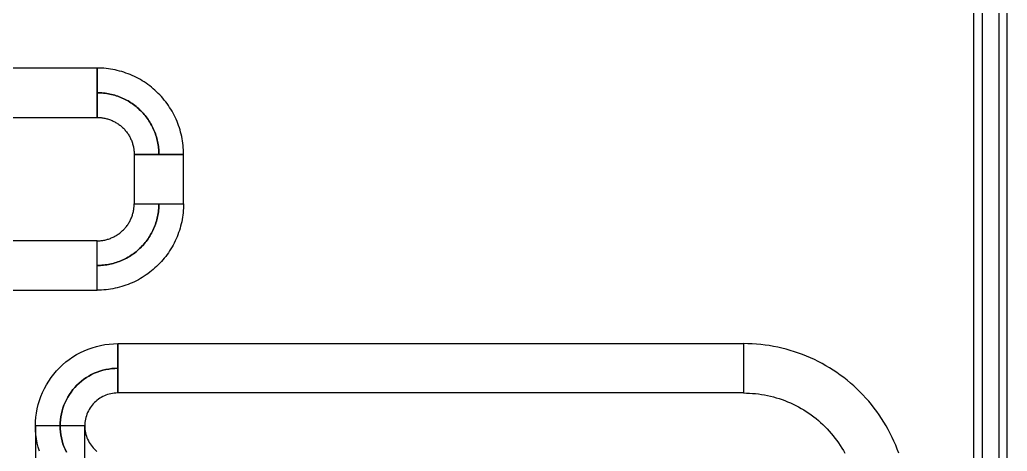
# Model space of a CAD drawing. Extents: x -21939 to 21943, y -23600 to 16600.
# Drawn here: x -14589 to -13990, y 8565 to 8827 of the extents above; entities that cross this region are included whole.
import ezdxf

# ---------------------------------------------------------------- set-up
doc = ezdxf.new("R2010")
doc.units = 0

# ---------------------------------------------------------------- blocks, each defined once
blk = doc.blocks.new('QTUNE1')
for points in [[(3295, 5400), (3295, 1200), (3289.86, 1200), (3289.86, 5400), (3295, 5400)], [(3305, 5400), (3305, 1200), (3310.14, 1200), (3310.14, 5400), (3305, 5400)], [(2757.5, 5097.5), (2457.5, 5097.5), (2457.5, 5067.5), (2757.5, 5067.5), (2757.5, 5097.5)], [(2810, 5045), (2809.98, 5046.37), (2809.93, 5047.75), (2809.84, 5049.12), (2809.71, 5050.49), (2809.55, 5051.85), (2809.35, 5053.21), (2809.12, 5054.57), (2808.85, 5055.92), (2808.55, 5057.26), (2808.21, 5058.59), (2807.84, 5059.91), (2807.43, 5061.22), (2806.99, 5062.52), (2806.51, 5063.81), (2806, 5065.09), (2805.46, 5066.35), (2804.89, 5067.6), (2804.28, 5068.83), (2803.64, 5070.05), (2802.97, 5071.25), (2802.26, 5072.43), (2801.53, 5073.59), (2800.77, 5074.74), (2799.97, 5075.86), (2799.15, 5076.96), (2798.3, 5078.04), (2797.42, 5079.1), (2796.52, 5080.13), (2795.58, 5081.14), (2794.62, 5082.12), (2793.64, 5083.08), (2792.63, 5084.02), (2791.6, 5084.92), (2790.54, 5085.8), (2789.46, 5086.65), (2788.36, 5087.47), (2787.24, 5088.27), (2786.09, 5089.03), (2784.93, 5089.76), (2783.75, 5090.47), (2782.55, 5091.14), (2781.33, 5091.78), (2780.1, 5092.39), (2778.85, 5092.96), (2777.59, 5093.5), (2776.31, 5094.01), (2775.02, 5094.49), (2773.72, 5094.93), (2772.41, 5095.34), (2771.09, 5095.71), (2769.76, 5096.05), (2768.42, 5096.35), (2767.07, 5096.62), (2765.71, 5096.85), (2764.35, 5097.05), (2762.99, 5097.21), (2761.62, 5097.34), (2760.25, 5097.43), (2758.87, 5097.48), (2757.5, 5097.5), (2757.5, 5082.5), (2758.48, 5082.49), (2759.46, 5082.45), (2760.44, 5082.38), (2761.42, 5082.29), (2762.39, 5082.18), (2763.37, 5082.04), (2764.33, 5081.87), (2765.3, 5081.68), (2766.25, 5081.46), (2767.21, 5081.22), (2768.15, 5080.96), (2769.09, 5080.66), (2770.02, 5080.35), (2770.94, 5080.01), (2771.85, 5079.65), (2772.75, 5079.26), (2773.64, 5078.85), (2774.52, 5078.41), (2775.39, 5077.96), (2776.25, 5077.48), (2777.09, 5076.97), (2777.92, 5076.45), (2778.74, 5075.9), (2779.54, 5075.34), (2780.33, 5074.75), (2781.1, 5074.14), (2781.85, 5073.52), (2782.59, 5072.87), (2783.31, 5072.2), (2784.02, 5071.52), (2784.7, 5070.81), (2785.37, 5070.09), (2786.02, 5069.35), (2786.64, 5068.6), (2787.25, 5067.83), (2787.84, 5067.04), (2788.4, 5066.24), (2788.95, 5065.42), (2789.47, 5064.59), (2789.98, 5063.75), (2790.46, 5062.89), (2790.91, 5062.02), (2791.35, 5061.14), (2791.76, 5060.25), (2792.15, 5059.35), (2792.51, 5058.44), (2792.85, 5057.52), (2793.16, 5056.59), (2793.46, 5055.65), (2793.72, 5054.71), (2793.96, 5053.75), (2794.18, 5052.8), (2794.37, 5051.83), (2794.54, 5050.87), (2794.68, 5049.89), (2794.79, 5048.92), (2794.88, 5047.94), (2794.95, 5046.96), (2794.99, 5045.98), (2795, 5045), (2810, 5045)], [(2795, 5045), (2794.99, 5045.98), (2794.95, 5046.96), (2794.88, 5047.94), (2794.79, 5048.92), (2794.68, 5049.89), (2794.54, 5050.87), (2794.37, 5051.83), (2794.18, 5052.8), (2793.96, 5053.75), (2793.72, 5054.71), (2793.46, 5055.65), (2793.16, 5056.59), (2792.85, 5057.52), (2792.51, 5058.44), (2792.15, 5059.35), (2791.76, 5060.25), (2791.35, 5061.14), (2790.91, 5062.02), (2790.46, 5062.89), (2789.98, 5063.75), (2789.47, 5064.59), (2788.95, 5065.42), (2788.4, 5066.24), (2787.84, 5067.04), (2787.25, 5067.83), (2786.64, 5068.6), (2786.02, 5069.35), (2785.37, 5070.09), (2784.7, 5070.81), (2784.02, 5071.52), (2783.31, 5072.2), (2782.59, 5072.87), (2781.85, 5073.52), (2781.1, 5074.14), (2780.33, 5074.75), (2779.54, 5075.34), (2778.74, 5075.9), (2777.92, 5076.45), (2777.09, 5076.97), (2776.25, 5077.48), (2775.39, 5077.96), (2774.52, 5078.41), (2773.64, 5078.85), (2772.75, 5079.26), (2771.85, 5079.65), (2770.94, 5080.01), (2770.02, 5080.35), (2769.09, 5080.66), (2768.15, 5080.96), (2767.21, 5081.22), (2766.25, 5081.46), (2765.3, 5081.68), (2764.33, 5081.87), (2763.37, 5082.04), (2762.39, 5082.18), (2761.42, 5082.29), (2760.44, 5082.38), (2759.46, 5082.45), (2758.48, 5082.49), (2757.5, 5082.5), (2757.5, 5067.5), (2758.09, 5067.49), (2758.68, 5067.47), (2759.27, 5067.43), (2759.85, 5067.38), (2760.44, 5067.31), (2761.02, 5067.22), (2761.6, 5067.12), (2762.18, 5067.01), (2762.75, 5066.88), (2763.32, 5066.73), (2763.89, 5066.57), (2764.45, 5066.4), (2765.01, 5066.21), (2765.56, 5066.01), (2766.11, 5065.79), (2766.65, 5065.55), (2767.19, 5065.31), (2767.71, 5065.05), (2768.24, 5064.77), (2768.75, 5064.49), (2769.26, 5064.18), (2769.75, 5063.87), (2770.24, 5063.54), (2770.73, 5063.2), (2771.2, 5062.85), (2771.66, 5062.49), (2772.11, 5062.11), (2772.56, 5061.72), (2772.99, 5061.32), (2773.41, 5060.91), (2773.82, 5060.49), (2774.22, 5060.06), (2774.61, 5059.61), (2774.99, 5059.16), (2775.35, 5058.7), (2775.7, 5058.23), (2776.04, 5057.74), (2776.37, 5057.25), (2776.68, 5056.76), (2776.99, 5056.25), (2777.27, 5055.74), (2777.55, 5055.21), (2777.81, 5054.69), (2778.05, 5054.15), (2778.29, 5053.61), (2778.51, 5053.06), (2778.71, 5052.51), (2778.9, 5051.95), (2779.07, 5051.39), (2779.23, 5050.82), (2779.38, 5050.25), (2779.51, 5049.68), (2779.62, 5049.1), (2779.72, 5048.52), (2779.81, 5047.94), (2779.88, 5047.35), (2779.93, 5046.77), (2779.97, 5046.18), (2779.99, 5045.59), (2780, 5045), (2795, 5045)], [(2810, 5015), (2810, 5045), (2780, 5045), (2780, 5015), (2810, 5015)], [(2810, 5015), (2809.98, 5013.63), (2809.93, 5012.25), (2809.84, 5010.88), (2809.71, 5009.51), (2809.55, 5008.15), (2809.35, 5006.79), (2809.12, 5005.43), (2808.85, 5004.08), (2808.55, 5002.74), (2808.21, 5001.41), (2807.84, 5000.09), (2807.43, 4998.78), (2806.99, 4997.48), (2806.51, 4996.19), (2806, 4994.91), (2805.46, 4993.65), (2804.89, 4992.4), (2804.28, 4991.17), (2803.64, 4989.95), (2802.97, 4988.75), (2802.26, 4987.57), (2801.53, 4986.41), (2800.77, 4985.26), (2799.97, 4984.14), (2799.15, 4983.04), (2798.3, 4981.96), (2797.42, 4980.9), (2796.52, 4979.87), (2795.58, 4978.86), (2794.62, 4977.88), (2793.64, 4976.92), (2792.63, 4975.98), (2791.6, 4975.08), (2790.54, 4974.2), (2789.46, 4973.35), (2788.36, 4972.53), (2787.24, 4971.73), (2786.09, 4970.97), (2784.93, 4970.24), (2783.75, 4969.53), (2782.55, 4968.86), (2781.33, 4968.22), (2780.1, 4967.61), (2778.85, 4967.04), (2777.59, 4966.5), (2776.31, 4965.99), (2775.02, 4965.51), (2773.72, 4965.07), (2772.41, 4964.66), (2771.09, 4964.29), (2769.76, 4963.95), (2768.42, 4963.65), (2767.07, 4963.38), (2765.71, 4963.15), (2764.35, 4962.95), (2762.99, 4962.79), (2761.62, 4962.66), (2760.25, 4962.57), (2758.87, 4962.52), (2757.5, 4962.5), (2757.5, 4977.5), (2758.48, 4977.51), (2759.46, 4977.55), (2760.44, 4977.62), (2761.42, 4977.71), (2762.39, 4977.82), (2763.37, 4977.96), (2764.33, 4978.13), (2765.3, 4978.32), (2766.25, 4978.54), (2767.21, 4978.78), (2768.15, 4979.04), (2769.09, 4979.34), (2770.02, 4979.65), (2770.94, 4979.99), (2771.85, 4980.35), (2772.75, 4980.74), (2773.64, 4981.15), (2774.52, 4981.59), (2775.39, 4982.04), (2776.25, 4982.52), (2777.09, 4983.03), (2777.92, 4983.55), (2778.74, 4984.1), (2779.54, 4984.66), (2780.33, 4985.25), (2781.1, 4985.86), (2781.85, 4986.48), (2782.59, 4987.13), (2783.31, 4987.8), (2784.02, 4988.48), (2784.7, 4989.19), (2785.37, 4989.91), (2786.02, 4990.65), (2786.64, 4991.4), (2787.25, 4992.17), (2787.84, 4992.96), (2788.4, 4993.76), (2788.95, 4994.58), (2789.47, 4995.41), (2789.98, 4996.25), (2790.46, 4997.11), (2790.91, 4997.98), (2791.35, 4998.86), (2791.76, 4999.75), (2792.15, 5000.65), (2792.51, 5001.56), (2792.85, 5002.48), (2793.16, 5003.41), (2793.46, 5004.35), (2793.72, 5005.29), (2793.96, 5006.25), (2794.18, 5007.2), (2794.37, 5008.17), (2794.54, 5009.13), (2794.68, 5010.11), (2794.79, 5011.08), (2794.88, 5012.06), (2794.95, 5013.04), (2794.99, 5014.02), (2795, 5015), (2810, 5015)], [(2795, 5015), (2794.99, 5014.02), (2794.95, 5013.04), (2794.88, 5012.06), (2794.79, 5011.08), (2794.68, 5010.11), (2794.54, 5009.13), (2794.37, 5008.17), (2794.18, 5007.2), (2793.96, 5006.25), (2793.72, 5005.29), (2793.46, 5004.35), (2793.16, 5003.41), (2792.85, 5002.48), (2792.51, 5001.56), (2792.15, 5000.65), (2791.76, 4999.75), (2791.35, 4998.86), (2790.91, 4997.98), (2790.46, 4997.11), (2789.98, 4996.25), (2789.47, 4995.41), (2788.95, 4994.58), (2788.4, 4993.76), (2787.84, 4992.96), (2787.25, 4992.17), (2786.64, 4991.4), (2786.02, 4990.65), (2785.37, 4989.91), (2784.7, 4989.19), (2784.02, 4988.48), (2783.31, 4987.8), (2782.59, 4987.13), (2781.85, 4986.48), (2781.1, 4985.86), (2780.33, 4985.25), (2779.54, 4984.66), (2778.74, 4984.1), (2777.92, 4983.55), (2777.09, 4983.03), (2776.25, 4982.52), (2775.39, 4982.04), (2774.52, 4981.59), (2773.64, 4981.15), (2772.75, 4980.74), (2771.85, 4980.35), (2770.94, 4979.99), (2770.02, 4979.65), (2769.09, 4979.34), (2768.15, 4979.04), (2767.21, 4978.78), (2766.25, 4978.54), (2765.3, 4978.32), (2764.33, 4978.13), (2763.37, 4977.96), (2762.39, 4977.82), (2761.42, 4977.71), (2760.44, 4977.62), (2759.46, 4977.55), (2758.48, 4977.51), (2757.5, 4977.5), (2757.5, 4992.5), (2758.09, 4992.51), (2758.68, 4992.53), (2759.27, 4992.57), (2759.85, 4992.62), (2760.44, 4992.69), (2761.02, 4992.78), (2761.6, 4992.88), (2762.18, 4992.99), (2762.75, 4993.12), (2763.32, 4993.27), (2763.89, 4993.43), (2764.45, 4993.6), (2765.01, 4993.79), (2765.56, 4993.99), (2766.11, 4994.21), (2766.65, 4994.45), (2767.19, 4994.69), (2767.71, 4994.95), (2768.24, 4995.23), (2768.75, 4995.51), (2769.26, 4995.82), (2769.75, 4996.13), (2770.24, 4996.46), (2770.73, 4996.8), (2771.2, 4997.15), (2771.66, 4997.51), (2772.11, 4997.89), (2772.56, 4998.28), (2772.99, 4998.68), (2773.41, 4999.09), (2773.82, 4999.51), (2774.22, 4999.94), (2774.61, 5000.39), (2774.99, 5000.84), (2775.35, 5001.3), (2775.7, 5001.77), (2776.04, 5002.26), (2776.37, 5002.75), (2776.68, 5003.24), (2776.99, 5003.75), (2777.27, 5004.26), (2777.55, 5004.79), (2777.81, 5005.31), (2778.05, 5005.85), (2778.29, 5006.39), (2778.51, 5006.94), (2778.71, 5007.49), (2778.9, 5008.05), (2779.07, 5008.61), (2779.23, 5009.18), (2779.38, 5009.75), (2779.51, 5010.32), (2779.62, 5010.9), (2779.72, 5011.48), (2779.81, 5012.06), (2779.88, 5012.65), (2779.93, 5013.23), (2779.97, 5013.82), (2779.99, 5014.41), (2780, 5015), (2795, 5015)], [(2757.5, 4992.5), (2457.5, 4992.5), (2457.5, 4962.5), (2757.5, 4962.5), (2757.5, 4992.5)], [(2722.45, 4864.55), (2721.7, 4867.06), (2721.09, 4869.6), (2720.62, 4872.18), (2720.27, 4874.77), (2720.07, 4877.38), (2720, 4880), (2720.07, 4882.62), (2720.27, 4885.23), (2720.62, 4887.82), (2721.09, 4890.4), (2721.7, 4892.94), (2722.45, 4895.45), (2723.32, 4897.92), (2724.32, 4900.34), (2725.45, 4902.7), (2726.7, 4905), (2728.07, 4907.23), (2729.55, 4909.39), (2731.14, 4911.47), (2732.84, 4913.46), (2734.64, 4915.36), (2736.54, 4917.16), (2738.53, 4918.86), (2740.61, 4920.45), (2742.77, 4921.93), (2745, 4923.3), (2747.3, 4924.55), (2749.66, 4925.68), (2752.08, 4926.68), (2754.55, 4927.55), (2757.06, 4928.3), (2759.6, 4928.91), (2762.18, 4929.38), (2764.77, 4929.73), (2767.38, 4929.93), (2770, 4930), (2770, 4915), (2768.17, 4914.95), (2766.34, 4914.81), (2764.52, 4914.57), (2762.72, 4914.24), (2760.94, 4913.81), (2759.18, 4913.29), (2757.46, 4912.68), (2755.76, 4911.97), (2754.11, 4911.19), (2752.5, 4910.31), (2750.94, 4909.35), (2749.43, 4908.32), (2747.97, 4907.2), (2746.58, 4906.01), (2745.25, 4904.75), (2743.99, 4903.42), (2742.8, 4902.03), (2741.68, 4900.57), (2740.65, 4899.06), (2739.69, 4897.5), (2738.81, 4895.89), (2738.03, 4894.24), (2737.32, 4892.54), (2736.71, 4890.82), (2736.19, 4889.06), (2735.76, 4887.28), (2735.43, 4885.48), (2735.19, 4883.66), (2735.05, 4881.83), (2735, 4880), (2735.05, 4878.17), (2735.19, 4876.34), (2735.43, 4874.52), (2735.76, 4872.72), (2736.19, 4870.94), (2736.71, 4869.18), (2737.32, 4867.46), (2738.03, 4865.76), (2738.81, 4864.11)], [(3150, 4900), (2770, 4900), (2770, 4930), (3150, 4930), (3150, 4900)], [(3244.26, 4863.38), (3243.36, 4865.84), (3242.39, 4868.27), (3241.35, 4870.67), (3240.26, 4873.05), (3239.1, 4875.4), (3237.88, 4877.72), (3236.6, 4880), (3235.26, 4882.25), (3233.87, 4884.46), (3232.41, 4886.64), (3230.9, 4888.78), (3229.34, 4890.88), (3227.71, 4892.93), (3226.04, 4894.94), (3224.31, 4896.91), (3222.54, 4898.84), (3220.71, 4900.71), (3218.84, 4902.54), (3216.91, 4904.31), (3214.94, 4906.04), (3212.93, 4907.71), (3210.88, 4909.34), (3208.78, 4910.9), (3206.64, 4912.41), (3204.46, 4913.87), (3202.25, 4915.26), (3200, 4916.6), (3197.72, 4917.88), (3195.4, 4919.1), (3193.05, 4920.26), (3190.67, 4921.35), (3188.27, 4922.39), (3185.84, 4923.36), (3183.38, 4924.26), (3180.9, 4925.11), (3178.4, 4925.88), (3175.88, 4926.59), (3173.34, 4927.24), (3170.79, 4927.81), (3168.22, 4928.33), (3165.64, 4928.77), (3163.05, 4929.14), (3160.45, 4929.45), (3157.85, 4929.69), (3155.23, 4929.86), (3152.62, 4929.97), (3150, 4930), (3150, 4900), (3151.83, 4899.98), (3153.66, 4899.9), (3155.49, 4899.78), (3157.32, 4899.62), (3159.14, 4899.4), (3160.95, 4899.14), (3162.76, 4898.83), (3164.55, 4898.47), (3166.34, 4898.07), (3168.12, 4897.61), (3169.88, 4897.12), (3171.63, 4896.57), (3173.37, 4895.98), (3175.09, 4895.35), (3176.79, 4894.67), (3178.47, 4893.95), (3180.14, 4893.18), (3181.78, 4892.37), (3183.4, 4891.52), (3185, 4890.62), (3186.57, 4889.68), (3188.12, 4888.71), (3189.65, 4887.69), (3191.14, 4886.63), (3192.61, 4885.53), (3194.05, 4884.4), (3195.46, 4883.23), (3196.84, 4882.02), (3198.18, 4880.78), (3199.5, 4879.5), (3200.78, 4878.18), (3202.02, 4876.84), (3203.23, 4875.46), (3204.4, 4874.05), (3205.53, 4872.61), (3206.63, 4871.14), (3207.69, 4869.65), (3208.71, 4868.12), (3209.68, 4866.57), (3210.62, 4865), (3211.52, 4863.4)], [(2738.81, 4864.11), (2738.03, 4865.76), (2737.32, 4867.46), (2736.71, 4869.18), (2736.19, 4870.94), (2735.76, 4872.72), (2735.43, 4874.52), (2735.19, 4876.34), (2735.05, 4878.17), (2735, 4880), (2735.05, 4881.83), (2735.19, 4883.66), (2735.43, 4885.48), (2735.76, 4887.28), (2736.19, 4889.06), (2736.71, 4890.82), (2737.32, 4892.54), (2738.03, 4894.24), (2738.81, 4895.89), (2739.69, 4897.5), (2740.65, 4899.06), (2741.68, 4900.57), (2742.8, 4902.03), (2743.99, 4903.42), (2745.25, 4904.75), (2746.58, 4906.01), (2747.97, 4907.2), (2749.43, 4908.32), (2750.94, 4909.35), (2752.5, 4910.31), (2754.11, 4911.19), (2755.76, 4911.97), (2757.46, 4912.68), (2759.18, 4913.29), (2760.94, 4913.81), (2762.72, 4914.24), (2764.52, 4914.57), (2766.34, 4914.81), (2768.17, 4914.95), (2770, 4915), (2770, 4900), (2768.95, 4899.97), (2767.91, 4899.89), (2766.87, 4899.75), (2765.84, 4899.56), (2764.82, 4899.32), (2763.82, 4899.02), (2762.83, 4898.67), (2761.87, 4898.27), (2760.92, 4897.82), (2760, 4897.32), (2759.11, 4896.77), (2758.24, 4896.18), (2757.41, 4895.54), (2756.62, 4894.86), (2755.86, 4894.14), (2755.14, 4893.38), (2754.46, 4892.59), (2753.82, 4891.76), (2753.23, 4890.89), (2752.68, 4890), (2752.18, 4889.08), (2751.73, 4888.13), (2751.33, 4887.17), (2750.98, 4886.18), (2750.68, 4885.18), (2750.44, 4884.16), (2750.25, 4883.13), (2750.11, 4882.09), (2750.03, 4881.05), (2750, 4880), (2750.03, 4878.95), (2750.11, 4877.91), (2750.25, 4876.87), (2750.44, 4875.84), (2750.68, 4874.82), (2750.98, 4873.82), (2751.33, 4872.83), (2751.73, 4871.87), (2752.18, 4870.92), (2752.68, 4870), (2753.23, 4869.11), (2753.82, 4868.24), (2754.46, 4867.41), (2755.14, 4866.62), (2755.86, 4865.86), (2756.62, 4865.14), (2757.41, 4864.46)], [(2720, 4860), (2750, 4860), (2750, 4880), (2720, 4880), (2720, 4860)]]:
    blk.add_lwpolyline(points)

msp = doc.modelspace()

# ---------------------------------------------------------------- block references
msp.add_blockref('QTUNE1', (-17300, 3700))

doc.saveas('drawing.dxf')
